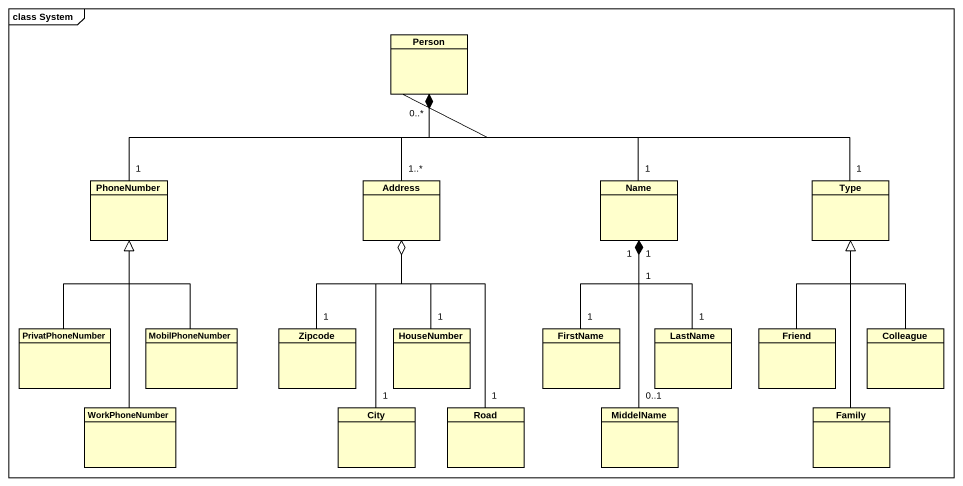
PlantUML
@startuml
mainframe class System
hide circle
hide empty members
class "Person" as Person_
class PhoneNumber
class Address
class Name
class Type
class PrivatPhoneNumber
class MobilPhoneNumber
class Zipcode
class HouseNumber
class FirstName
class LastName
class Friend
class Colleague
class WorkPhoneNumber
class City
class Road
class MiddelName
class Family
Person_ "0..*" -- "1..*" Address
PhoneNumber "1" -right-* Person_
Name "1" -up-* Person_
Type "1" -left-* Person_
PrivatPhoneNumber -up-|> PhoneNumber
MobilPhoneNumber -up-|> PhoneNumber
Zipcode "1" -up-o Address
HouseNumber "1" -up-o Address
FirstName "1" -up-* "1" Name
LastName "1" -up-* "1" Name
Friend -up-|> Type
Colleague -up-|> Type
WorkPhoneNumber -up-|> PhoneNumber
City "1" -up-o Address
Road "1" -up-o Address
MiddelName "0..1" -up-* "1" Name
Family -up-|> Type
@enduml
